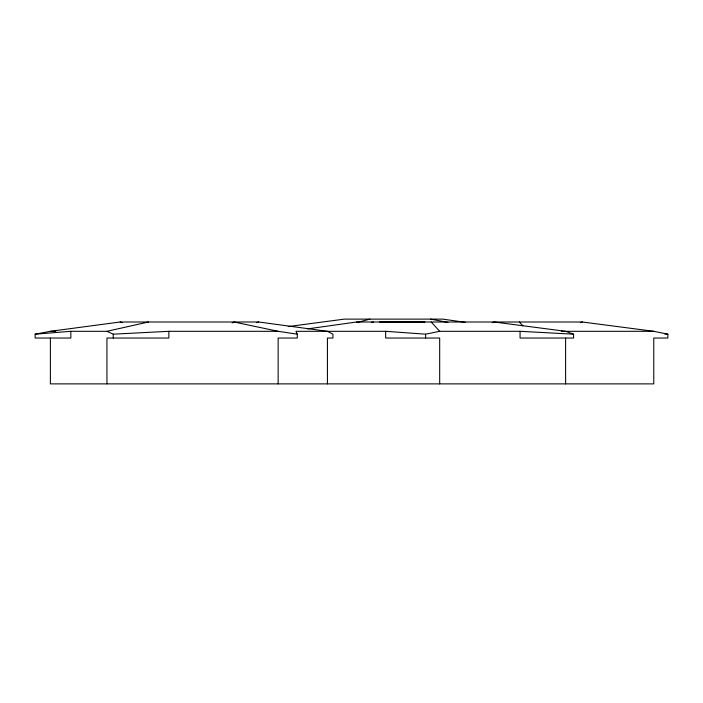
<?xml version="1.0" encoding="UTF-8"?>
<svg xmlns="http://www.w3.org/2000/svg" width="703" height="703" viewBox="0 0 703 703"><rect width="100%" height="100%" fill="white"/><g stroke="black" fill="none" stroke-linecap="round" stroke-linejoin="round"><path stroke-width="1.05" d="M424.419 322.352L424.937 321.948L379.787 321.948L380.877 322.352M232.122 322.976L234.046 322L278.151 331.306L297.29 334.18L297.29 338.038L278.151 338.038L278.151 383.882M256.657 322.659L258.686 322L327.422 331.306L332.932 334.18L332.932 338.038L327.422 338.038L327.422 383.882M492.179 322.642L494.218 322L565.616 331.306L573.604 334.18L573.604 338.038L520.062 338.038L520.062 331.306L439.683 331.306L425.596 334.18L385.675 331.306L295.972 331.306L297.29 334.18M580.335 322.642L582.374 322L653.772 331.306L667.85 334.18L667.85 338.038L653.772 338.038L653.772 383.882L50.379 383.882L50.379 338.038M357.414 322.44L369.927 319.118M70.836 331.306L70.836 338.038L35.15 338.038L35.15 334.18L70.836 331.306L106.935 331.306L148.412 322M35.15 334.18L50.379 331.306L120.125 322L258.686 322M371.254 322.405L373.398 322M307.738 328.863L356.562 322L582.374 322M288.23 326.57L344.391 319.118L442.741 319.118L465.36 322.361M106.935 331.306L113.253 334.18L168.869 331.306L278.151 331.306M50.379 331.306L55.818 331.306M561.293 331.306L653.772 331.306M520.062 331.306L573.604 334.18M664.616 333.951L667.85 334.18M430.711 319.118L447.916 322.422M120.125 322L122.19 322.659M356.562 322L358.592 322.686M519.385 322L522.9 325.876M431.229 322L439.683 331.306M565.616 338.038L565.616 383.882M439.683 383.882L439.683 338.038L385.675 338.038L385.675 331.306M425.596 334.18L425.596 338.038M168.869 331.306L168.869 338.038L106.935 338.038L106.935 383.882M113.253 334.18L113.253 338.038"/></g></svg>
